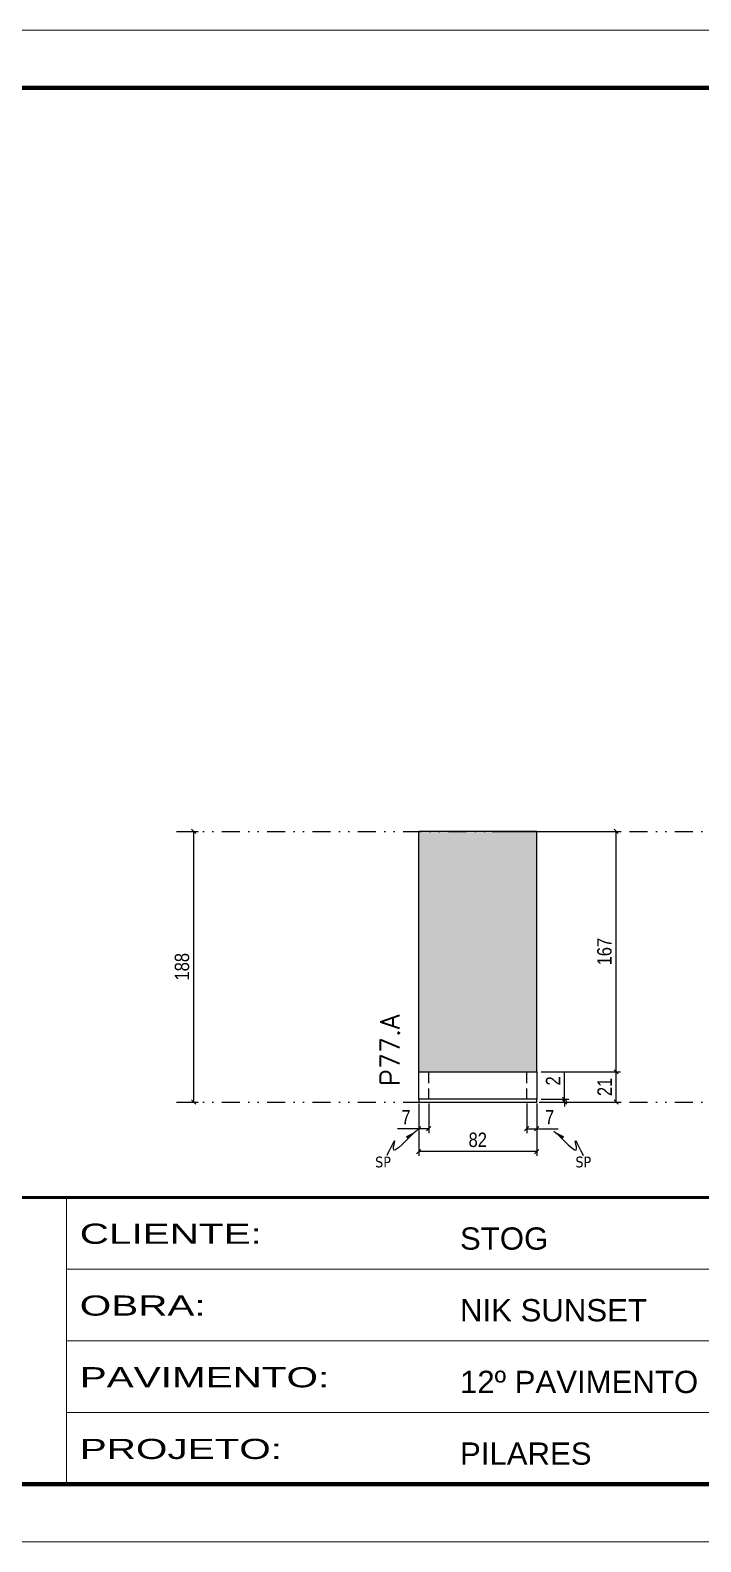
# Model space of a CAD drawing. Extents: x 808 to 7089, y -98 to 17032.
# Drawn here: x 4406 to 4871, y 7942 to 8992 of the extents above; entities that cross this region are included whole.
import ezdxf

# ---------------------------------------------------------------- set-up
doc = ezdxf.new("R2010")
doc.units = 0
for name, pattern in [('CONTINUO', [0]), ('DASHED', [0.75, 0.5, -0.25]), ('DIVIDE2', [0.625, 0.25, -0.125, 0, -0.125, 0, -0.125]), ('HIDDEN', [0.375, 0.25, -0.125])]:
    doc.linetypes.add(name, pattern=pattern)
for name, color, linetype in [('COTA', 241, 'Continuous'), ('Nível', 160, 'Continuous'), ('Painéis', 200, 'Continuous'), ('Sarrafo de Pressão', 42, 'HIDDEN'), ('texto', 7, 'Continuous')]:
    doc.layers.add(name, color=color, linetype=linetype)
for name, color, linetype, lineweight in [('Folhas', 255, 'Continuous', 9), ('SARRAFO DE PRESSAO', 251, 'DASHED', 9), ('Texto Seção', 7, 'Continuous', 15)]:
    doc.layers.add(name, color=color, linetype=linetype, lineweight=lineweight)
doc.styles.add('ARIAL', font='arial.ttf')
doc.styles.add('COTA TECNICA', font='techl___.ttf', dxfattribs={"height": 10})
doc.styles.add('COTA TECNICA-50', font='techl___.ttf', dxfattribs={"height": 10})
doc.styles.add('REGUA-120', font='ROMANS.shx', dxfattribs={"height": 15})
doc.styles.get("Standard").update_dxf_attribs({"font": 'arial.ttf'})
doc.styles.add('Tecnologia', font='')
doc.styles.get('Tecnologia').set_extended_font_data('Forgotten Futurist')
doc.dimstyles.new('COTA PAINEL-50', dxfattribs={"dimtxt": 10, "dimasz": 3, "dimexe": 3, "dimexo": 3, "dimgap": 3, "dimtad": 1, "dimdec": 1, "dimzin": 12, "dimdsep": 46, "dimtxsty": 'COTA TECNICA-50', "dimblk1": 'OBLIQUE', "dimblk2": 'OBLIQUE', "dimsah": 1, "dimcen": 0.9, "dimclrd": 4, "dimclre": 4, "dimclrt": 240, "dimadec": 1, "dimazin": 3, "dimtfac": 1, "dimtdec": 1, "dimtmove": 0, "dimatfit": 3, "dimfxl": 1, "dimtolj": 1, "dimtzin": 12, "dimarcsym": 0})
doc.dimstyles.new('PAINEL', dxfattribs={"dimtxt": 10, "dimasz": 3, "dimexe": 3, "dimexo": 3, "dimgap": 3, "dimtad": 1, "dimdec": 1, "dimzin": 12, "dimdsep": 46, "dimtxsty": 'COTA TECNICA', "dimblk1": 'OBLIQUE', "dimblk2": 'OBLIQUE', "dimsah": 1, "dimcen": 0.9, "dimclrd": 4, "dimclre": 4, "dimclrt": 240, "dimadec": 1, "dimazin": 3, "dimtfac": 1, "dimtdec": 1, "dimtmove": 0, "dimatfit": 3, "dimfxl": 1, "dimtolj": 1, "dimtzin": 12, "dimarcsym": 0})
doc.dimstyles.get("Standard").update_dxf_attribs({"dimtxt": 0.18, "dimasz": 0.18, "dimexe": 0.18, "dimexo": 0.0625, "dimgap": 0.09, "dimtad": 0, "dimtih": 1, "dimtoh": 1, "dimdec": 4, "dimzin": 0, "dimdsep": 46, "dimtxsty": 'Standard', "dimcen": 0.09, "dimadec": 0, "dimazin": 0, "dimtfac": 1, "dimtdec": 4, "dimtofl": 0, "dimtmove": 0, "dimatfit": 3, "dimfxl": 1, "dimtolj": 1, "dimtzin": 0, "dimarcsym": 0})

# ---------------------------------------------------------------- blocks, each defined once
blk = doc.blocks.new('9999999999')
at = {"color": 30, "linetype": 'CONTINUO'}
for p, q in [((98564.6, 34230.2), (98564.6, 34429.4)), ((98564.6, 34379.6), (99584, 34379.6)), ((98564.6, 34329.8), (99488, 34329.8)), ((98564.6, 34280), (99488, 34280))]:
    blk.add_line(p, q, dxfattribs=at)
at = {"color": 30, "linetype": 'CONTINUO', "const_width": 2}
blk.add_lwpolyline([(99584, 34230.2), (99584, 34414.4, 0.414214), (99569, 34429.4), (98229, 34429.4, 0.414214), (98214, 34414.4), (98214, 34245.2, 0.414214), (98229, 34230.2), (99584, 34230.2)], format="xyb", dxfattribs=at)
at = {"layer": 'Folhas'}
blk.add_lwpolyline([(98139, 34190.2), (99624, 34190.2), (99624, 35240.2), (98139, 35240.2)], close=True, dxfattribs=at)
at = {"layer": 'Folhas', "color": 30, "const_width": 3}
blk.add_lwpolyline([(98214, 34230.2), (99584, 34230.2), (99584, 35200.2), (98214, 35200.2)], close=True, dxfattribs=at)
at = {"color": 7, "linetype": 'Continuous', "ltscale": 5, "style": 'ARIAL'}
for s, height, p in [('STOG', 15.48, (98837.7, 34393.1)), ('NIK SUNSET', 15.48, (98837.7, 34343.3)), ('12º PAVIMENTO', 15.483, (98837.7, 34293.5)), ('PILARES', 15.48, (98837.7, 34243.7))]:
    blk.add_text(s, height=height, dxfattribs=at).set_placement(p)
at = {"layer": 'Folhas', "color": 7, "style": 'Tecnologia', "width": 1.5}
for s, p in [('CLIENTE:', (98573.7, 34397.2)), ('OBRA:', (98573.7, 34347.3)), ('PAVIMENTO:', (98573.7, 34297.5)), ('PROJETO:', (98573.7, 34247.7))]:
    blk.add_text(s, height=14, dxfattribs=at).set_placement(p)
blk = doc.blocks.new('_Oblique')
at = {"color": 0, "linetype": 'ByBlock', "lineweight": -2}
blk.add_line((-0.5, -0.5), (0.5, 0.5), dxfattribs=at)
blk = doc.blocks.new('*D2047')
at = {"layer": 'COTA', "color": 4, "lineweight": -2, "transparency": 16777216}
for p, q in [((4510.2, 8435.9), (4522, 8435.9)), ((4519, 8247.9), (4519, 8435.9)), ((4510.2, 8247.9), (4522, 8247.9))]:
    blk.add_line(p, q, dxfattribs=at)
at = {"layer": 'Defpoints', "color": 0, "transparency": 16777216}
for p in [(4507.2, 8435.9), (4519, 8435.9), (4507.2, 8247.9)]:
    blk.add_point(p, dxfattribs=at)
at = {"layer": 'COTA', "color": 4, "lineweight": -2, "transparency": 16777216, "xscale": 3, "yscale": 3, "zscale": 3}
for p, rotation in [((4519, 8435.9), 90), ((4519, 8247.9), 270)]:
    blk.add_blockref('_Oblique', p, dxfattribs=dict(at, rotation=rotation))
at = {"layer": 'COTA', "color": 240, "transparency": 16777216, "insert": (4510.9, 8341.9), "char_height": 10, "attachment_point": 5, "rotation": 90, "style": 'COTA TECNICA-50'}
blk.add_mtext('\\A1;188', dxfattribs=at)
blk = doc.blocks.new('*D2019')
at = {"layer": 'COTA', "color": 4, "lineweight": -2, "transparency": 16777216}
for p, q in [((4675.2, 8246.9), (4675.2, 8210.5)), ((4757.2, 8246.9), (4757.2, 8210.5)), ((4757.2, 8213.5), (4675.2, 8213.5))]:
    blk.add_line(p, q, dxfattribs=at)
at = {"layer": 'Defpoints', "color": 0, "transparency": 16777216}
for p in [(4675.2, 8249.9), (4757.2, 8249.9), (4675.2, 8213.5)]:
    blk.add_point(p, dxfattribs=at)
at = {"layer": 'COTA', "color": 4, "lineweight": -2, "transparency": 16777216, "xscale": 3, "yscale": 3, "zscale": 3, "rotation": 180}
blk.add_blockref('_Oblique', (4675.2, 8213.5), dxfattribs=at)
at = {"layer": 'COTA', "color": 4, "lineweight": -2, "transparency": 16777216, "xscale": 3, "yscale": 3, "zscale": 3}
blk.add_blockref('_Oblique', (4757.2, 8213.5), dxfattribs=at)
at = {"layer": 'COTA', "color": 240, "transparency": 16777216, "insert": (4716.2, 8221.6), "char_height": 10, "attachment_point": 5, "style": 'COTA TECNICA'}
blk.add_mtext('\\A1;82', dxfattribs=at)
blk = doc.blocks.new('*D2020')
at = {"layer": 'COTA', "color": 4, "lineweight": -2, "transparency": 16777216}
for p, q in [((4750.2, 8246.9), (4750.2, 8226.4)), ((4757.2, 8244.9), (4757.2, 8226.4)), ((4750.2, 8229.4), (4757.2, 8229.4)), ((4757.2, 8229.4), (4772, 8229.4))]:
    blk.add_line(p, q, dxfattribs=at)
at = {"layer": 'Defpoints', "color": 0, "transparency": 16777216}
for p in [(4750.2, 8249.9), (4757.2, 8247.9), (4757.2, 8229.4)]:
    blk.add_point(p, dxfattribs=at)
at = {"layer": 'COTA', "color": 4, "lineweight": -2, "transparency": 16777216, "xscale": 3, "yscale": 3, "zscale": 3, "rotation": 180}
blk.add_blockref('_Oblique', (4750.2, 8229.4), dxfattribs=at)
at = {"layer": 'COTA', "color": 4, "lineweight": -2, "transparency": 16777216, "xscale": 3, "yscale": 3, "zscale": 3}
blk.add_blockref('_Oblique', (4757.2, 8229.4), dxfattribs=at)
at = {"layer": 'COTA', "color": 240, "transparency": 16777216, "insert": (4766.1, 8237.4), "char_height": 10, "attachment_point": 5, "style": 'COTA TECNICA-50'}
blk.add_mtext('\\A1;7', dxfattribs=at)
blk = doc.blocks.new('*D2021')
at = {"layer": 'COTA', "color": 4, "lineweight": -2, "transparency": 16777216}
for p, q in [((4675.2, 8244.9), (4675.2, 8226.4)), ((4682.2, 8246.9), (4682.2, 8226.4)), ((4675.2, 8229.4), (4660.5, 8229.4)), ((4682.2, 8229.4), (4675.2, 8229.4))]:
    blk.add_line(p, q, dxfattribs=at)
at = {"layer": 'Defpoints', "color": 0, "transparency": 16777216}
for p in [(4675.2, 8247.9), (4682.2, 8249.9), (4675.2, 8229.4)]:
    blk.add_point(p, dxfattribs=at)
at = {"layer": 'COTA', "color": 4, "lineweight": -2, "transparency": 16777216, "xscale": 3, "yscale": 3, "zscale": 3, "rotation": 180}
blk.add_blockref('_Oblique', (4675.2, 8229.4), dxfattribs=at)
at = {"layer": 'COTA', "color": 4, "lineweight": -2, "transparency": 16777216, "xscale": 3, "yscale": 3, "zscale": 3}
blk.add_blockref('_Oblique', (4682.2, 8229.4), dxfattribs=at)
at = {"layer": 'COTA', "color": 240, "transparency": 16777216, "insert": (4666.4, 8237.4), "char_height": 10, "attachment_point": 5, "style": 'COTA TECNICA-50'}
blk.add_mtext('\\A1;7', dxfattribs=at)
blk = doc.blocks.new('*D2022')
at = {"layer": 'COTA', "color": 4, "linetype": 'ByBlock', "lineweight": -2, "transparency": 16777216}
for p, q in [((4760.2, 8268.9), (4815.3, 8268.9)), ((4812.3, 8247.9), (4812.3, 8268.9)), ((4760.2, 8247.9), (4815.3, 8247.9))]:
    blk.add_line(p, q, dxfattribs=at)
at = {"layer": 'Defpoints', "color": 0, "linetype": 'ByBlock', "transparency": 16777216}
for p in [(4757.2, 8268.9), (4812.3, 8268.9), (4757.2, 8247.9)]:
    blk.add_point(p, dxfattribs=at)
at = {"layer": 'COTA', "color": 4, "linetype": 'ByBlock', "lineweight": -2, "transparency": 16777216, "xscale": 3, "yscale": 3, "zscale": 3}
for p, rotation in [((4812.3, 8268.9), 90), ((4812.3, 8247.9), 270)]:
    blk.add_blockref('_Oblique', p, dxfattribs=dict(at, rotation=rotation))
at = {"layer": 'COTA', "color": 240, "linetype": 'ByBlock', "transparency": 16777216, "insert": (4804.3, 8258.4), "char_height": 10, "attachment_point": 5, "rotation": 90, "style": 'COTA TECNICA'}
blk.add_mtext('\\A1;21', dxfattribs=at)
blk = doc.blocks.new('*D2023')
at = {"layer": 'COTA', "color": 4, "lineweight": -2, "transparency": 16777216}
for p, q in [((4776.5, 8249.9), (4776.5, 8268.7)), ((4760.2, 8249.9), (4779.5, 8249.9)), ((4760.2, 8247.9), (4779.5, 8247.9)), ((4776.5, 8247.9), (4776.5, 8249.9)), ((4776.5, 8247.9), (4776.5, 8244.9))]:
    blk.add_line(p, q, dxfattribs=at)
at = {"layer": 'Defpoints', "color": 0, "transparency": 16777216}
for p in [(4757.2, 8249.9), (4757.2, 8247.9), (4776.5, 8247.9)]:
    blk.add_point(p, dxfattribs=at)
at = {"layer": 'COTA', "color": 4, "lineweight": -2, "transparency": 16777216, "xscale": 3, "yscale": 3, "zscale": 3}
for p, rotation in [((4776.5, 8249.9), 270), ((4776.5, 8247.9), 90)]:
    blk.add_blockref('_Oblique', p, dxfattribs=dict(at, rotation=rotation))
at = {"layer": 'COTA', "color": 240, "transparency": 16777216, "insert": (4768.5, 8262.6), "char_height": 10, "attachment_point": 5, "rotation": 90, "style": 'COTA TECNICA-50'}
blk.add_mtext('\\A1;2', dxfattribs=at)
blk = doc.blocks.new('*D2024')
at = {"layer": 'COTA', "color": 4, "linetype": 'ByBlock', "lineweight": -2, "transparency": 16777216}
for p, q in [((4760.2, 8268.9), (4815.3, 8268.9)), ((4812.3, 8247.9), (4812.3, 8268.9)), ((4760.2, 8247.9), (4815.3, 8247.9))]:
    blk.add_line(p, q, dxfattribs=at)
at = {"layer": 'Defpoints', "color": 0, "linetype": 'ByBlock', "transparency": 16777216}
for p in [(4757.2, 8268.9), (4812.3, 8268.9), (4757.2, 8247.9)]:
    blk.add_point(p, dxfattribs=at)
at = {"layer": 'COTA', "color": 4, "linetype": 'ByBlock', "lineweight": -2, "transparency": 16777216, "xscale": 3, "yscale": 3, "zscale": 3}
for p, rotation in [((4812.3, 8268.9), 90), ((4812.3, 8247.9), 270)]:
    blk.add_blockref('_Oblique', p, dxfattribs=dict(at, rotation=rotation))
at = {"layer": 'COTA', "color": 240, "linetype": 'ByBlock', "transparency": 16777216, "insert": (4804.3, 8258.4), "char_height": 10, "attachment_point": 5, "rotation": 90, "style": 'COTA TECNICA'}
blk.add_mtext('\\A1;21', dxfattribs=at)
blk = doc.blocks.new('*D2037')
at = {"layer": 'COTA', "color": 4, "lineweight": -2, "transparency": 16777216}
for p, q in [((4726.2, 8435.9), (4815.3, 8435.9)), ((4812.3, 8268.9), (4812.3, 8435.9)), ((4760.2, 8268.9), (4815.3, 8268.9))]:
    blk.add_line(p, q, dxfattribs=at)
at = {"layer": 'Defpoints', "color": 0, "transparency": 16777216}
for p in [(4723.2, 8435.9), (4812.3, 8435.9), (4757.2, 8268.9)]:
    blk.add_point(p, dxfattribs=at)
at = {"layer": 'COTA', "color": 4, "lineweight": -2, "transparency": 16777216, "xscale": 3, "yscale": 3, "zscale": 3}
for p, rotation in [((4812.3, 8435.9), 90), ((4812.3, 8268.9), 270)]:
    blk.add_blockref('_Oblique', p, dxfattribs=dict(at, rotation=rotation))
at = {"layer": 'COTA', "color": 240, "transparency": 16777216, "insert": (4804.2, 8352.4), "char_height": 10, "attachment_point": 5, "rotation": 90, "style": 'COTA TECNICA-50'}
blk.add_mtext('\\A1;167', dxfattribs=at)

msp = doc.modelspace()

# ---------------------------------------------------------------- hatches: boundary and pattern name
at = {"layer": 'COTA', "linetype": 'ByBlock'}
h = msp.add_hatch(dxfattribs=at)
h.set_pattern_fill('AR-CONC', color=256, scale=0.03)
h.set_pattern_definition([(50, (-1571.5, -3410.7253), (5.46554, -0.4781726), [0.5715, -6.2865]), (355, (-1571.5, -3410.7253), (-1.0573026, 5.7317054), [0.4572, -5.0292175]), (100.451445, (-1571.0445, -3410.765), (4.4082374, 5.2535326), [0.4857003, -5.3427073]), (46.1842, (-1571.5, -3409.201), (8.1323712, -1.26127), [0.85725, -9.42975]), (96.63556, (-1570.822, -3409.3064), (7.122124, 7.4227837), [0.7285507, -8.014068]), (351.18415, (-1571.5, -3409.201), (7.122124, 7.422784), [0.685799, -7.543792]), (21, (-1570.738, -3409.5823), (4.5484317, -3.067956), [0.5715, -6.2865]), (326, (-1570.738, -3409.5823), (1.8540609, 5.525639), [0.4572, -5.0292]), (71.451445, (-1570.359, -3409.838), (6.4024926, 2.457683), [0.4857003, -5.3426981]), (37.5, (-1571.5, -3410.7253), (0.0926581, 2.53665117), [0, -4.96824, 0, -5.1054, 0, -5.04825]), (7.5, (-1571.5, -3410.7253), (2.0045899, 3.00541724), [0, -2.91084, 0, -4.85394, 0, -1.92405]), (327.5, (-1573.1993, -3410.7253), (4.06771786, -0.17186232), [0, -1.905, 0, -5.9436, 0, -7.8867]), (317.5, (-1573.9613, -3410.7253), (4.4438754, 0.7627947), [0, -2.4765, 0, -3.94716, 0, -5.6007])])
h.paths.add_polyline_path([(4757.25, 8435.86), (4675.25, 8435.86), (4675.25, 8268.86), (4757.25, 8268.86)])

# ---------------------------------------------------------------- linework, layer by layer
for p, q in [((4675.25, 8268.86), (4675.25, 8435.86)), ((4757.25, 8435.86), (4675.25, 8435.86)), ((4757.25, 8435.86), (4757.25, 8435.86)), ((4757.25, 8268.86), (4757.25, 8435.86))]:
    msp.add_line(p, q, dxfattribs=at)
at = {"layer": 'Nível', "color": 4, "linetype": 'DIVIDE2', "ltscale": 50}
for p, q in [((4507.16, 8435.86), (5450.17, 8435.86)), ((4507.16, 8247.86), (5450.17, 8247.86))]:
    msp.add_line(p, q, dxfattribs=at)
at = {"layer": 'Painéis'}
for p, q in [((4675.25, 8268.86), (4757.25, 8268.86)), ((4675.25, 8249.86), (4675.25, 8268.86)), ((4757.25, 8268.86), (4757.25, 8249.86)), ((4757.25, 8249.86), (4675.25, 8249.86))]:
    msp.add_line(p, q, dxfattribs=at)
msp.add_lwpolyline([(4675.25, 8247.86), (4757.25, 8247.86), (4757.25, 8249.86), (4675.25, 8249.86)], close=True, dxfattribs=at)
at = {"layer": 'Sarrafo de Pressão', "ltscale": 30}
for p, q in [((4682.25, 8249.86), (4682.25, 8268.86)), ((4750.25, 8249.86), (4750.25, 8268.86))]:
    msp.add_line(p, q, dxfattribs=at)

# ---------------------------------------------------------------- block references
at = {"layer": 'SARRAFO DE PRESSAO', "color": 6, "linetype": 'ByBlock'}
msp.add_blockref('9999999999', (-94133.81, -26247.75), dxfattribs=at)

# ---------------------------------------------------------------- texts
at = {"layer": 'texto', "color": 0, "char_height": 7.5, "attachment_point": 5}
for insert in [(4650.47, 8206.19), (4789.49, 8206.19)]:
    msp.add_mtext('{\\fTahoma|b0|i0|c0|p34;\\C4;SP}', dxfattribs=dict(at, insert=insert))
at = {"layer": 'Texto Seção', "insert": (4661.78, 8259.12), "char_height": 13, "width": 285.3299, "attachment_point": 7, "rotation": 90, "style": 'REGUA-120'}
msp.add_mtext('P77.A', dxfattribs=at)

# ---------------------------------------------------------------- dimensions: what is measured, and where the dimension line sits
at = {"layer": 'COTA'}
for base, p1, p2, angle, picture, middle in [((4519.01, 8435.86), (4507.16, 8247.86), (4507.16, 8435.86), 90, '*D2047', (4510.92, 8341.86)), ((4812.33, 8435.86), (4757.25, 8268.86), (4723.25, 8435.86), 90, '*D2037', (4804.23, 8352.36)), ((4675.25, 8229.35), (4682.25, 8249.86), (4675.25, 8247.86), 180, '*D2021', (4666.38, 8237.43))]:
    dim = msp.add_linear_dim(base=base, p1=p1, p2=p2, angle=angle, dimstyle='COTA PAINEL-50', dxfattribs=at)
    dim.commit()
    dim.dimension.update_dxf_attribs({"geometry": picture, "text_midpoint": middle})
at = {"layer": 'COTA', "linetype": 'ByBlock'}
for picture in ['*D2022', '*D2024']:
    dim = msp.add_aligned_dim(p1=(4757.25, 8247.86), p2=(4757.25, 8268.86), distance=-55.08, dimstyle='PAINEL', dxfattribs=at)
    dim.commit()
    dim.dimension.update_dxf_attribs({"geometry": picture, "text_midpoint": (4804.27, 8258.36)})
at = {"layer": 'COTA'}
dim = msp.add_linear_dim(base=(4776.5, 8247.86), p1=(4757.25, 8249.86), p2=(4757.25, 8247.86), angle=90, dimstyle='COTA PAINEL-50', dxfattribs=at)
dim.commit()
dim.dimension.update_dxf_attribs({"geometry": '*D2023', "text_midpoint": (4776.5, 8262.61), "dimtype": 160})
dim = msp.add_linear_dim(base=(4675.25, 8213.5), p1=(4757.25, 8249.86), p2=(4675.25, 8249.86), angle=180, dimstyle='PAINEL', override={"dimarcsym": 2}, dxfattribs=at)
dim.commit()
dim.dimension.update_dxf_attribs({"geometry": '*D2019', "text_midpoint": (4716.25, 8221.6)})
dim = msp.add_linear_dim(base=(4757.25, 8229.35), p1=(4750.25, 8249.86), p2=(4757.25, 8247.86), dimstyle='COTA PAINEL-50', dxfattribs=at)
dim.commit()
dim.dimension.update_dxf_attribs({"geometry": '*D2020', "text_midpoint": (4766.11, 8237.43)})

# ---------------------------------------------------------------- leaders
at = {"layer": 'COTA', "path_type": 1}
for points in [[(4673.42, 8227.68), (4657.63, 8215.85), (4658.56, 8220.66), (4653, 8210.88)], [(4769.08, 8227.68), (4784.86, 8215.85), (4783.94, 8220.66), (4789.49, 8210.88)]]:
    msp.add_leader(points, dimstyle='Standard', override={"dimasz": 8}, dxfattribs=at)

doc.saveas('drawing.dxf')
